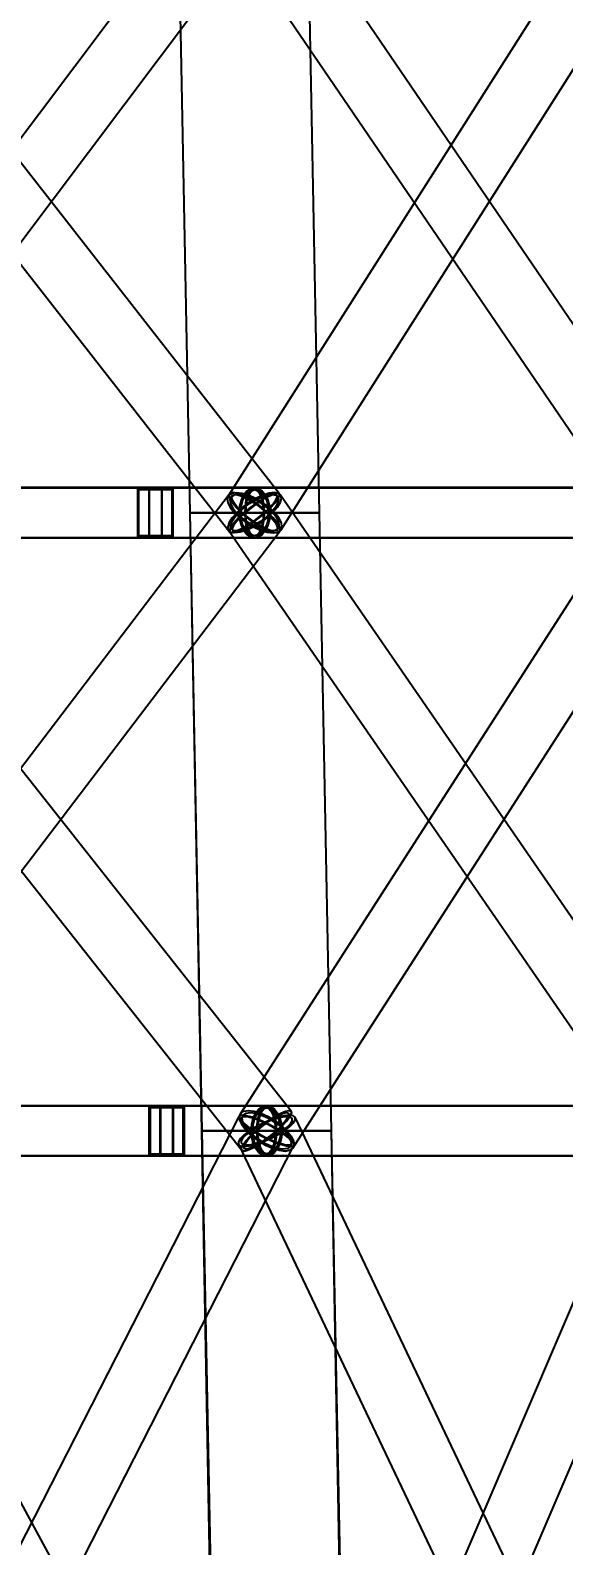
# Model space of a CAD drawing. Header units: millimetres. Extents: x -123812 to 252100, y -3000 to 639000.
# Drawn here: x 6183 to 10503, y 306643 to 318903 of the extents above; entities that cross this region are included whole.
import ezdxf

# ---------------------------------------------------------------- set-up
doc = ezdxf.new("R2010")
doc.units = ezdxf.units.MM
doc.layers.add('D-STR-DIM', color=7, linetype='Continuous', lineweight=13)
doc.layers.add('D-STR-STRC', color=7, linetype='Continuous', lineweight=25)
doc.styles.add('OpenSansCondensed-Light', font='OpenSansCondensed-Light.ttf')
doc.styles.add('TOWER_UNICODE', font='Arial Unicode.ttf')
doc.dimstyles.new('EZDXF', dxfattribs={"dimtxt": 0.25, "dimasz": 0.175, "dimexe": 0.375, "dimexo": 0.125, "dimgap": 0.1, "dimtad": 1, "dimlfac": 100, "dimzin": 12, "dimdsep": 46, "dimtxsty": 'OpenSansCondensed-Light', "dimblk": 'ARCHTICK', "dimcen": 2.5, "dimazin": 3, "dimtfac": 0.5, "dimtmove": 2, "dimatfit": 3})

# ---------------------------------------------------------------- blocks, each defined once
blk = doc.blocks.new('_ARCHTICK')
at = {"color": 0, "linetype": 'BYBLOCK', "const_width": 0.15}
blk.add_lwpolyline([(-0.5, -0.5), (0.5, 0.5)], dxfattribs=at)

msp = doc.modelspace()

# ---------------------------------------------------------------- linework, layer by layer
at = {"layer": 'D-STR-STRC'}
for points in [[(3891, 319843.2), (7800.2, 314843.2), (7816.3, 314837.6), (7844.8, 314843.2), (7884, 314859.4), (7931, 314885.2), (7982.8, 314918.8), (8035.7, 314958), (8086.2, 315000), (8130.8, 315042), (8166.5, 315081.2), (8190.9, 315114.8), (8202.2, 315140.6), (8199.8, 315156.8), (4290.6, 320156.8)], [(4339.8, 314843.2), (8101.5, 319843.2), (8109.9, 319859.4), (8104.2, 319885.2), (8084.7, 319918.8), (8052.8, 319958), (8010.8, 320000), (7961.3, 320042), (7907.9, 320081.2), (7854.1, 320114.8), (7803.7, 320140.6), (7759.9, 320156.8), (7726, 320162.4), (7704.1, 320156.8), (3942.4, 315156.8)], [(7691.4, 319859.4), (11102.3, 314859.4), (11121.3, 314843.2), (11153.4, 314837.6), (11196.4, 314843.2), (11247.4, 314859.4), (11303, 314885.2), (11359.2, 314918.8), (11412.4, 314958), (11458.8, 315000), (11495.4, 315042), (11519.5, 315081.2), (11529.7, 315114.8), (11525.1, 315140.6), (8114.2, 320140.6)], [(10965, 320140.6), (7788.8, 315140.6), (7778.6, 315114.8), (7783.5, 315081.2), (7803.1, 315042), (7836.2, 315000), (7880.4, 314958), (7932.8, 314918.8), (7989.7, 314885.2), (8047.4, 314859.4), (8101.8, 314843.2), (8149.3, 314837.6), (8186.6, 314843.2), (8211.2, 314859.4), (11387.4, 319859.4)], [(4141.1, 314796.8), (8000, 314796.8), (8020.1, 314803.7), (8038.9, 314824), (8055, 314856.3), (8067.3, 314898.4), (8075.1, 314947.4), (8077.8, 315000), (8075.1, 315052.6), (8067.3, 315101.6), (8055, 315143.7), (8038.9, 315176), (8020.1, 315196.3), (8000, 315203.2), (4141.1, 315203.2)], [(4141.1, 314796.8), (8000, 314796.8), (8020.1, 314803.7), (8038.9, 314824), (8055, 314856.3), (8067.3, 314898.4), (8075.1, 314947.4), (8077.8, 315000), (8075.1, 315052.6), (8067.3, 315101.6), (8055, 315143.7), (8038.9, 315176), (8020.1, 315196.3), (8000, 315203.2), (4141.1, 315203.2)], [(11313.7, 315203.2), (8000, 315203.2), (7968, 315196.3), (7938.1, 315176), (7912.5, 315143.7), (7892.9, 315101.6), (7880.5, 315052.6), (7876.3, 315000), (7880.5, 314947.4), (7892.9, 314898.4), (7912.5, 314856.3), (7938.1, 314824), (7968, 314803.7), (8000, 314796.8), (11313.7, 314796.8)], [(11313.7, 315203.2), (8000, 315203.2), (7968, 315196.3), (7938.1, 315176), (7912.5, 315143.7), (7892.9, 315101.6), (7880.5, 315052.6), (7876.3, 315000), (7880.5, 314947.4), (7892.9, 314898.4), (7912.5, 314856.3), (7938.1, 314824), (7968, 314803.7), (8000, 314796.8), (11313.7, 314796.8)], [(3942.2, 314842.1), (7896.9, 309842.1), (7913, 309836.5), (7941.6, 309842.1), (7980.7, 309858.4), (8027.6, 309884.4), (8079.2, 309918.3), (8131.9, 309957.7), (8182.2, 310000), (8226.5, 310042.3), (8262, 310081.7), (8286.1, 310115.6), (8297.3, 310141.6), (8294.7, 310157.9), (4340, 315157.9)], [(4389.6, 309842.1), (8197.9, 314842.1), (8206.3, 314858.4), (8200.7, 314884.4), (8181.3, 314918.3), (8149.7, 314957.7), (8107.8, 315000), (8058.5, 315042.3), (8005.3, 315081.7), (7951.7, 315115.6), (7901.4, 315141.6), (7857.9, 315157.9), (7824, 315163.5), (7802.1, 315157.9), (3993.8, 310157.9)], [(11660.1, 310141.6), (8210.7, 315141.6), (8191.6, 315157.9), (8159.4, 315163.5), (8116.4, 315157.9), (8065.4, 315141.6), (8010, 315115.6), (7953.9, 315081.7), (7900.9, 315042.3), (7854.7, 315000), (7818.4, 314957.7), (7794.4, 314918.3), (7784.5, 314884.4), (7789.3, 314858.4), (11238.7, 309858.4)], [(11103.1, 315141.6), (7887.4, 310141.6), (7877.1, 310115.6), (7881.9, 310081.7), (7901.4, 310042.3), (7934.3, 310000), (7978.3, 309957.7), (8030.5, 309918.3), (8087.3, 309884.4), (8144.8, 309858.4), (8199.2, 309842.1), (8246.6, 309836.5), (8283.9, 309842.1), (8308.5, 309858.4), (11524.3, 314858.4)], [(4190.7, 309796.8), (8095.8, 309796.8), (8115.9, 309803.7), (8134.7, 309824), (8150.8, 309856.3), (8163.2, 309898.4), (8171, 309947.4), (8173.6, 310000), (8171, 310052.6), (8163.2, 310101.6), (8150.8, 310143.7), (8134.7, 310176), (8115.9, 310196.3), (8095.8, 310203.2), (4190.7, 310203.2)], [(4191.7, 309796.8), (8097.9, 309796.8), (8118.1, 309803.7), (8136.8, 309824), (8152.9, 309856.3), (8165.3, 309898.4), (8173, 309947.4), (8175.7, 310000), (8173, 310052.6), (8165.3, 310101.6), (8152.9, 310143.7), (8136.8, 310176), (8118.1, 310196.3), (8097.9, 310203.2), (4191.7, 310203.2)], [(11449.4, 310203.2), (8095.8, 310203.2), (8063.8, 310196.3), (8033.9, 310176), (8008.3, 310143.7), (7988.6, 310101.6), (7976.3, 310052.6), (7972.1, 310000), (7976.3, 309947.4), (7988.6, 309898.4), (8008.3, 309856.3), (8033.9, 309824), (8063.8, 309803.7), (8095.8, 309796.8), (11449.4, 309796.8)], [(11452.6, 310203.2), (8097.9, 310203.2), (8065.9, 310196.3), (8036.1, 310176), (8010.5, 310143.7), (7990.9, 310101.6), (7978.5, 310052.6), (7974.3, 310000), (7978.5, 309947.4), (7990.9, 309898.4), (8010.5, 309856.3), (8036.1, 309824), (8065.9, 309803.7), (8097.9, 309796.8), (11452.6, 309796.8)], [(8470.5, 302621.6), (4414.6, 310121.6), (4400.7, 310125.9), (4372.5, 310121.6), (4332, 310109.1), (4282, 310089), (4225.8, 310063), (4167.3, 310032.6), (4110.4, 310000), (4059.1, 309967.4), (4016.8, 309937), (3986.4, 309911), (3970.1, 309890.9), (3968.8, 309878.4), (8024.7, 302378.4)], [(4489.7, 302390.9), (8323.4, 309890.9), (8315.4, 309911), (8292.5, 309937), (8256.2, 309967.4), (8208.9, 310000), (8153.9, 310032.6), (8095, 310063), (8036.1, 310089), (7981.3, 310109.1), (7934.3, 310121.6), (7898.3, 310125.9), (7875.8, 310121.6), (7868.2, 310109.1), (4034.5, 302609.1)], [(11895.5, 302609.1), (8327.3, 310109.1), (8311.8, 310121.6), (8281.8, 310125.9), (8239.2, 310121.6), (8186.9, 310109.1), (8128.6, 310089), (8068.3, 310063), (8009.9, 310032.6), (7957.5, 310000), (7914.8, 309967.4), (7884.4, 309937), (7868.7, 309911), (7868.5, 309890.9), (11436.7, 302390.9)], [(8461.5, 302390.9), (11676.7, 309890.9), (11685.1, 309911), (11677.5, 309937), (11654.3, 309967.4), (11617.1, 310000), (11568.5, 310032.6), (11511.8, 310063), (11450.8, 310089), (11389.8, 310109.1), (11332.8, 310121.6), (11283.7, 310125.9), (11246, 310121.6), (11222.1, 310109.1), (8006.9, 302609.1)]]:
    msp.add_lwpolyline(points, dxfattribs=at)
for points in [[(7378.1, 320000), (7474.9, 315000), (8525.1, 315000), (8427.4, 320000)], [(7378.1, 320000), (7474.9, 315000), (8525.1, 315000), (8427.4, 320000)], [(-51.8, 314800), (7248.2, 314800), (7248.2, 315200), (-51.8, 315200)], [(-51.8, 314800), (7248.2, 314800), (7248.2, 315200), (-51.8, 315200)], [(7055, 314800), (12606, 314800), (12606, 315200), (7055, 315200)], [(7055, 315200), (7337.8, 315200), (7337.8, 314800), (7055, 314800)], [(7055, 314800), (12606, 314800), (12606, 315200), (7055, 315200)], [(7055, 315200), (7337.8, 315200), (7337.8, 314800), (7055, 314800)], [(7144.7, 315200), (7248.2, 315200), (7248.2, 314800), (7144.7, 314800)], [(7144.7, 315200), (7248.2, 315200), (7248.2, 314800), (7144.7, 314800)], [(8123.7, 315000), (8119.5, 314947.4), (8107.1, 314898.4), (8087.5, 314856.3), (8061.9, 314824), (8032, 314803.7), (8000, 314796.8), (7968, 314803.7), (7938.1, 314824), (7912.5, 314856.3), (7892.9, 314898.4), (7880.5, 314947.4), (7876.3, 315000), (7880.5, 315052.6), (7892.9, 315101.6), (7912.5, 315143.7), (7938.1, 315176), (7968, 315196.3), (8000, 315203.2), (8032, 315196.3), (8061.9, 315176), (8087.5, 315143.7), (8107.1, 315101.6), (8119.5, 315052.6)], [(8123.7, 315000), (8119.5, 314947.4), (8107.1, 314898.4), (8087.5, 314856.3), (8061.9, 314824), (8032, 314803.7), (8000, 314796.8), (7968, 314803.7), (7938.1, 314824), (7912.5, 314856.3), (7892.9, 314898.4), (7880.5, 314947.4), (7876.3, 315000), (7880.5, 315052.6), (7892.9, 315101.6), (7912.5, 315143.7), (7938.1, 315176), (7968, 315196.3), (8000, 315203.2), (8032, 315196.3), (8061.9, 315176), (8087.5, 315143.7), (8107.1, 315101.6), (8119.5, 315052.6)], [(8077.8, 315000), (8075.1, 314947.4), (8067.3, 314898.4), (8055, 314856.3), (8038.9, 314824), (8020.1, 314803.7), (8000, 314796.8), (7979.9, 314803.7), (7961.1, 314824), (7945, 314856.3), (7932.7, 314898.4), (7924.9, 314947.4), (7922.2, 315000), (7924.9, 315052.6), (7932.7, 315101.6), (7945, 315143.7), (7961.1, 315176), (7979.9, 315196.3), (8000, 315203.2), (8020.1, 315196.3), (8038.9, 315176), (8055, 315143.7), (8067.3, 315101.6), (8075.1, 315052.6)], [(8077.8, 315000), (8075.1, 314947.4), (8067.3, 314898.4), (8055, 314856.3), (8038.9, 314824), (8020.1, 314803.7), (8000, 314796.8), (7979.9, 314803.7), (7961.1, 314824), (7945, 314856.3), (7932.7, 314898.4), (7924.9, 314947.4), (7922.2, 315000), (7924.9, 315052.6), (7932.7, 315101.6), (7945, 315143.7), (7961.1, 315176), (7979.9, 315196.3), (8000, 315203.2), (8020.1, 315196.3), (8038.9, 315176), (8055, 315143.7), (8067.3, 315101.6), (8075.1, 315052.6)], [(7063.5, 315188), (7329.4, 315188), (7329.4, 314812), (7063.5, 314812)], [(7063.5, 315188), (7329.4, 315188), (7329.4, 314812), (7063.5, 314812)], [(7147.8, 315188), (7245.1, 315188), (7245.1, 314812), (7147.8, 314812)], [(7147.8, 315188), (7245.1, 315188), (7245.1, 314812), (7147.8, 314812)], [(7836.2, 315000), (7880.4, 314958), (7932.8, 314918.8), (7989.7, 314885.2), (8047.4, 314859.4), (8101.8, 314843.2), (8149.3, 314837.6), (8186.6, 314843.2), (8211.2, 314859.4), (8221.4, 314885.2), (8216.5, 314918.8), (8196.9, 314958), (8163.8, 315000), (8119.6, 315042), (8067.2, 315081.2), (8010.3, 315114.8), (7952.6, 315140.6), (7898.2, 315156.8), (7850.7, 315162.4), (7813.4, 315156.8), (7788.8, 315140.6), (7778.6, 315114.8), (7783.5, 315081.2), (7803.1, 315042)], [(8145.3, 315000), (8099.1, 314957.7), (8046.1, 314918.3), (7990, 314884.4), (7934.6, 314858.4), (7883.6, 314842.1), (7840.6, 314836.5), (7808.4, 314842.1), (7789.3, 314858.4), (7784.5, 314884.4), (7794.4, 314918.3), (7818.4, 314957.7), (7854.7, 315000), (7900.9, 315042.3), (7953.9, 315081.7), (8010, 315115.6), (8065.4, 315141.6), (8116.4, 315157.9), (8159.4, 315163.5), (8191.6, 315157.9), (8210.7, 315141.6), (8215.5, 315115.6), (8205.6, 315081.7), (8181.6, 315042.3)], [(8107.8, 315000), (8149.7, 314957.7), (8181.3, 314918.3), (8200.7, 314884.4), (8206.3, 314858.4), (8197.9, 314842.1), (8176, 314836.5), (8142.1, 314842.1), (8098.6, 314858.4), (8048.3, 314884.4), (7994.7, 314918.3), (7941.5, 314957.7), (7892.2, 315000), (7850.3, 315042.3), (7818.7, 315081.7), (7799.3, 315115.6), (7793.7, 315141.6), (7802.1, 315157.9), (7824, 315163.5), (7857.9, 315157.9), (7901.4, 315141.6), (7951.7, 315115.6), (8005.3, 315081.7), (8058.5, 315042.3)], [(7913.8, 315000), (7869.2, 314958), (7833.5, 314918.8), (7809.1, 314885.2), (7797.8, 314859.4), (7800.2, 314843.2), (7816.3, 314837.6), (7844.8, 314843.2), (7884, 314859.4), (7931, 314885.2), (7982.8, 314918.8), (8035.7, 314958), (8086.2, 315000), (8130.8, 315042), (8166.5, 315081.2), (8190.9, 315114.8), (8202.2, 315140.6), (8199.8, 315156.8), (8183.7, 315162.4), (8155.2, 315156.8), (8116, 315140.6), (8069, 315114.8), (8017.2, 315081.2), (7964.3, 315042)], [(7852.3, 315000), (7892.2, 314962.1), (7939.4, 314926.8), (7990.7, 314896.5), (8042.7, 314873.2), (8091.8, 314858.6), (8134.6, 314853.6), (8168.2, 314858.6), (8190.4, 314873.2), (8199.6, 314896.5), (8195.2, 314926.8), (8177.5, 314962.1), (8147.7, 315000), (8107.8, 315037.9), (8060.6, 315073.2), (8009.3, 315103.5), (7957.3, 315126.8), (7908.2, 315141.4), (7865.4, 315146.4), (7831.8, 315141.4), (7809.6, 315126.8), (7800.4, 315103.5), (7804.8, 315073.2), (7822.5, 315037.9)], [(8131, 315000), (8089.3, 314961.8), (8041.6, 314926.3), (7991, 314895.8), (7941, 314872.3), (7895.1, 314857.6), (7856.3, 314852.6), (7827.3, 314857.6), (7810, 314872.3), (7805.7, 314895.8), (7814.7, 314926.3), (7836.3, 314961.8), (7869, 315000), (7910.7, 315038.2), (7958.4, 315073.7), (8009, 315104.2), (8059, 315127.7), (8104.9, 315142.4), (8143.7, 315147.4), (8172.7, 315142.4), (8190, 315127.7), (8194.3, 315104.2), (8185.3, 315073.7), (8163.7, 315038.2)], [(8097.2, 315000), (8134.9, 314961.8), (8163.5, 314926.3), (8180.9, 314895.8), (8186, 314872.3), (8178.4, 314857.6), (8158.7, 314852.6), (8128.1, 314857.6), (8088.9, 314872.3), (8043.5, 314895.8), (7995.2, 314926.3), (7947.2, 314961.8), (7902.8, 315000), (7865.1, 315038.2), (7836.5, 315073.7), (7819.1, 315104.2), (7814, 315127.7), (7821.6, 315142.4), (7841.3, 315147.4), (7871.9, 315142.4), (7911.1, 315127.7), (7956.5, 315104.2), (8004.8, 315073.7), (8052.8, 315038.2)], [(7922.3, 315000), (7882, 314962.1), (7849.9, 314926.8), (7827.9, 314896.5), (7817.7, 314873.2), (7819.9, 314858.6), (7834.3, 314853.6), (7860.1, 314858.6), (7895.4, 314873.2), (7937.8, 314896.5), (7984.5, 314926.8), (8032.2, 314962.1), (8077.7, 315000), (8118, 315037.9), (8150.1, 315073.2), (8172.1, 315103.5), (8182.3, 315126.8), (8180.1, 315141.4), (8165.7, 315146.4), (8139.9, 315141.4), (8104.6, 315126.8), (8062.2, 315103.5), (8015.5, 315073.2), (7967.8, 315037.9)], [(8114, 315000), (8110.1, 314951.5), (8098.7, 314906.4), (8080.6, 314867.6), (8057, 314837.9), (8029.5, 314819.2), (8000, 314812.8), (7970.5, 314819.2), (7943, 314837.9), (7919.4, 314867.6), (7901.3, 314906.4), (7889.9, 314951.5), (7886, 315000), (7889.9, 315048.5), (7901.3, 315093.6), (7919.4, 315132.4), (7943, 315162.1), (7970.5, 315180.8), (8000, 315187.2), (8029.5, 315180.8), (8057, 315162.1), (8080.6, 315132.4), (8098.7, 315093.6), (8110.1, 315048.5)], [(8114, 315000), (8110.1, 314951.5), (8098.7, 314906.4), (8080.6, 314867.6), (8057, 314837.9), (8029.5, 314819.2), (8000, 314812.8), (7970.5, 314819.2), (7943, 314837.9), (7919.4, 314867.6), (7901.3, 314906.4), (7889.9, 314951.5), (7886, 315000), (7889.9, 315048.5), (7901.3, 315093.6), (7919.4, 315132.4), (7943, 315162.1), (7970.5, 315180.8), (8000, 315187.2), (8029.5, 315180.8), (8057, 315162.1), (8080.6, 315132.4), (8098.7, 315093.6), (8110.1, 315048.5)], [(8071.6, 315000), (8069.2, 314951.5), (8062, 314906.4), (8050.7, 314867.6), (8035.8, 314837.9), (8018.5, 314819.2), (8000, 314812.8), (7981.5, 314819.2), (7964.2, 314837.9), (7949.3, 314867.6), (7938, 314906.4), (7930.8, 314951.5), (7928.4, 315000), (7930.8, 315048.5), (7938, 315093.6), (7949.3, 315132.4), (7964.2, 315162.1), (7981.5, 315180.8), (8000, 315187.2), (8018.5, 315180.8), (8035.8, 315162.1), (8050.7, 315132.4), (8062, 315093.6), (8069.2, 315048.5)], [(8071.6, 315000), (8069.2, 314951.5), (8062, 314906.4), (8050.7, 314867.6), (8035.8, 314837.9), (8018.5, 314819.2), (8000, 314812.8), (7981.5, 314819.2), (7964.2, 314837.9), (7949.3, 314867.6), (7938, 314906.4), (7930.8, 314951.5), (7928.4, 315000), (7930.8, 315048.5), (7938, 315093.6), (7949.3, 315132.4), (7964.2, 315162.1), (7981.5, 315180.8), (8000, 315187.2), (8018.5, 315180.8), (8035.8, 315162.1), (8050.7, 315132.4), (8062, 315093.6), (8069.2, 315048.5)], [(7474.9, 315000), (7572.4, 310000), (8623.5, 310000), (8525.1, 315000)], [(8525.1, 315000), (8507.2, 315000), (8454.8, 315000), (8371.3, 315000), (8262.6, 315000), (8135.9, 315000), (8000, 315000), (7864.1, 315000), (7737.4, 315000), (7628.7, 315000), (7545.2, 315000), (7492.8, 315000), (7474.9, 315000), (7492.8, 315000), (7545.2, 315000), (7628.7, 315000), (7737.4, 315000), (7864.1, 315000), (8000, 315000), (8135.9, 315000), (8262.6, 315000), (8371.3, 315000), (8454.8, 315000), (8507.2, 315000)], [(7474.9, 315000), (7570.2, 310000), (8621.4, 310000), (8525.1, 315000)], [(8525.1, 315000), (8507.2, 315000), (8454.8, 315000), (8371.3, 315000), (8262.6, 315000), (8135.9, 315000), (8000, 315000), (7864.1, 315000), (7737.4, 315000), (7628.7, 315000), (7545.2, 315000), (7492.8, 315000), (7474.9, 315000), (7492.8, 315000), (7545.2, 315000), (7628.7, 315000), (7737.4, 315000), (7864.1, 315000), (8000, 315000), (8135.9, 315000), (8262.6, 315000), (8371.3, 315000), (8454.8, 315000), (8507.2, 315000)], [(-51.8, 309800), (7338.6, 309800), (7338.6, 310200), (-51.8, 310200)], [(-51.7, 309800), (7340.4, 309800), (7340.4, 310200), (-51.7, 310200)], [(7145.3, 309800), (12762.8, 309800), (12762.8, 310200), (7145.3, 310200)], [(7145.3, 310200), (7428.2, 310200), (7428.2, 309800), (7145.3, 309800)], [(7147.3, 309800), (12767, 309800), (12767, 310200), (7147.3, 310200)], [(7147.3, 310200), (7430, 310200), (7430, 309800), (7147.3, 309800)], [(7153.8, 310188), (7419.7, 310188), (7419.7, 309812), (7153.8, 309812)], [(7155.8, 310188), (7421.5, 310188), (7421.5, 309812), (7155.8, 309812)], [(7234.9, 310200), (7338.6, 310200), (7338.6, 309800), (7234.9, 309800)], [(7236.9, 310200), (7340.4, 310200), (7340.4, 309800), (7236.9, 309800)], [(7238, 310188), (7335.5, 310188), (7335.5, 309812), (7238, 309812)], [(7240, 310188), (7337.3, 310188), (7337.3, 309812), (7240, 309812)], [(8219.5, 310000), (8215.3, 309947.4), (8203, 309898.4), (8183.3, 309856.3), (8157.7, 309824), (8127.8, 309803.7), (8095.8, 309796.8), (8063.8, 309803.7), (8033.9, 309824), (8008.3, 309856.3), (7988.6, 309898.4), (7976.3, 309947.4), (7972.1, 310000), (7976.3, 310052.6), (7988.6, 310101.6), (8008.3, 310143.7), (8033.9, 310176), (8063.8, 310196.3), (8095.8, 310203.2), (8127.8, 310196.3), (8157.7, 310176), (8183.3, 310143.7), (8203, 310101.6), (8215.3, 310052.6)], [(8221.6, 310000), (8217.4, 309947.4), (8205, 309898.4), (8185.4, 309856.3), (8159.8, 309824), (8129.9, 309803.7), (8097.9, 309796.8), (8065.9, 309803.7), (8036.1, 309824), (8010.5, 309856.3), (7990.9, 309898.4), (7978.5, 309947.4), (7974.3, 310000), (7978.5, 310052.6), (7990.9, 310101.6), (8010.5, 310143.7), (8036.1, 310176), (8065.9, 310196.3), (8097.9, 310203.2), (8129.9, 310196.3), (8159.8, 310176), (8185.4, 310143.7), (8205, 310101.6), (8217.4, 310052.6)], [(8209.8, 310000), (8205.9, 309951.5), (8194.5, 309906.4), (8176.4, 309867.6), (8152.8, 309837.9), (8125.3, 309819.2), (8095.8, 309812.8), (8066.3, 309819.2), (8038.8, 309837.9), (8015.2, 309867.6), (7997.1, 309906.4), (7985.7, 309951.5), (7981.8, 310000), (7985.7, 310048.5), (7997.1, 310093.6), (8015.2, 310132.4), (8038.8, 310162.1), (8066.3, 310180.8), (8095.8, 310187.2), (8125.3, 310180.8), (8152.8, 310162.1), (8176.4, 310132.4), (8194.5, 310093.6), (8205.9, 310048.5)], [(8211.9, 310000), (8208, 309951.5), (8196.6, 309906.4), (8178.5, 309867.6), (8154.9, 309837.9), (8127.4, 309819.2), (8097.9, 309812.8), (8068.5, 309819.2), (8041, 309837.9), (8017.4, 309867.6), (7999.3, 309906.4), (7987.9, 309951.5), (7984, 310000), (7987.9, 310048.5), (7999.3, 310093.6), (8017.4, 310132.4), (8041, 310162.1), (8068.5, 310180.8), (8097.9, 310187.2), (8127.4, 310180.8), (8154.9, 310162.1), (8178.5, 310132.4), (8196.6, 310093.6), (8208, 310048.5)], [(8173.6, 310000), (8171, 309947.4), (8163.2, 309898.4), (8150.8, 309856.3), (8134.7, 309824), (8115.9, 309803.7), (8095.8, 309796.8), (8075.7, 309803.7), (8056.9, 309824), (8040.8, 309856.3), (8028.4, 309898.4), (8020.6, 309947.4), (8018, 310000), (8020.6, 310052.6), (8028.4, 310101.6), (8040.8, 310143.7), (8056.9, 310176), (8075.7, 310196.3), (8095.8, 310203.2), (8115.9, 310196.3), (8134.7, 310176), (8150.8, 310143.7), (8163.2, 310101.6), (8171, 310052.6)], [(8175.7, 310000), (8173, 309947.4), (8165.3, 309898.4), (8152.9, 309856.3), (8136.8, 309824), (8118.1, 309803.7), (8097.9, 309796.8), (8077.8, 309803.7), (8059.1, 309824), (8043, 309856.3), (8030.6, 309898.4), (8022.9, 309947.4), (8020.2, 310000), (8022.9, 310052.6), (8030.6, 310101.6), (8043, 310143.7), (8059.1, 310176), (8077.8, 310196.3), (8097.9, 310203.2), (8118.1, 310196.3), (8136.8, 310176), (8152.9, 310143.7), (8165.3, 310101.6), (8173, 310052.6)], [(8167.5, 310000), (8165.1, 309951.5), (8157.9, 309906.4), (8146.5, 309867.6), (8131.6, 309837.9), (8114.4, 309819.2), (8095.8, 309812.8), (8077.2, 309819.2), (8060, 309837.9), (8045.1, 309867.6), (8033.7, 309906.4), (8026.6, 309951.5), (8024.1, 310000), (8026.6, 310048.5), (8033.7, 310093.6), (8045.1, 310132.4), (8060, 310162.1), (8077.2, 310180.8), (8095.8, 310187.2), (8114.4, 310180.8), (8131.6, 310162.1), (8146.5, 310132.4), (8157.9, 310093.6), (8165.1, 310048.5)], [(8169.5, 310000), (8167.1, 309951.5), (8160, 309906.4), (8148.6, 309867.6), (8133.7, 309837.9), (8116.5, 309819.2), (8097.9, 309812.8), (8079.4, 309819.2), (8062.1, 309837.9), (8047.3, 309867.6), (8035.9, 309906.4), (8028.8, 309951.5), (8026.3, 310000), (8028.8, 310048.5), (8035.9, 310093.6), (8047.3, 310132.4), (8062.1, 310162.1), (8079.4, 310180.8), (8097.9, 310187.2), (8116.5, 310180.8), (8133.7, 310162.1), (8148.6, 310132.4), (8160, 310093.6), (8167.1, 310048.5)], [(7982.7, 310000), (8037.7, 309967.4), (8096.6, 309937), (8155.5, 309911), (8210.3, 309890.9), (8257.3, 309878.4), (8293.3, 309874.1), (8315.9, 309878.4), (8323.4, 309890.9), (8315.4, 309911), (8292.5, 309937), (8256.2, 309967.4), (8208.9, 310000), (8153.9, 310032.6), (8095, 310063), (8036.1, 310089), (7981.3, 310109.1), (7934.3, 310121.6), (7898.3, 310125.9), (7875.8, 310121.6), (7868.2, 310109.1), (7876.2, 310089), (7899.1, 310063), (7935.4, 310032.6)], [(7957.5, 310000), (7914.8, 309967.4), (7884.4, 309937), (7868.7, 309911), (7868.5, 309890.9), (7884, 309878.4), (7914.1, 309874.1), (7956.7, 309878.4), (8008.9, 309890.9), (8067.2, 309911), (8127.6, 309937), (8186, 309967.4), (8238.3, 310000), (8281.1, 310032.6), (8311.4, 310063), (8327.2, 310089), (8327.3, 310109.1), (8311.8, 310121.6), (8281.8, 310125.9), (8239.2, 310121.6), (8186.9, 310109.1), (8128.6, 310089), (8068.3, 310063), (8009.9, 310032.6)], [(8261.6, 310000), (8294.5, 309957.7), (8314, 309918.3), (8318.8, 309884.4), (8308.5, 309858.4), (8283.9, 309842.1), (8246.6, 309836.5), (8199.2, 309842.1), (8144.8, 309858.4), (8087.3, 309884.4), (8030.5, 309918.3), (7978.3, 309957.7), (7934.3, 310000), (7901.4, 310042.3), (7881.9, 310081.7), (7877.1, 310115.6), (7887.4, 310141.6), (7912, 310157.9), (7949.3, 310163.5), (7996.7, 310157.9), (8051, 310141.6), (8108.6, 310115.6), (8165.4, 310081.7), (8217.6, 310042.3)], [(7993.8, 310000), (8043.4, 309970.6), (8096.5, 309943.2), (8149.6, 309919.7), (8199, 309901.7), (8241.4, 309890.3), (8273.9, 309886.5), (8294.2, 309890.3), (8301, 309901.7), (8293.8, 309919.7), (8273.2, 309943.2), (8240.4, 309970.6), (8197.8, 310000), (8148.2, 310029.4), (8095.1, 310056.8), (8042, 310080.3), (7992.6, 310098.3), (7950.2, 310109.7), (7917.7, 310113.5), (7897.4, 310109.7), (7890.6, 310098.3), (7897.8, 310080.3), (7918.5, 310056.8), (7951.2, 310029.4)], [(7971.4, 310000), (7932.8, 309970.6), (7905.5, 309943.2), (7891.2, 309919.7), (7891.1, 309901.7), (7905.1, 309890.3), (7932.2, 309886.5), (7970.6, 309890.3), (8017.7, 309901.7), (8070.3, 309919.7), (8124.7, 309943.2), (8177.3, 309970.6), (8224.5, 310000), (8263.1, 310029.4), (8290.4, 310056.8), (8304.6, 310080.3), (8304.8, 310098.3), (8290.8, 310109.7), (8263.7, 310113.5), (8225.3, 310109.7), (8178.2, 310098.3), (8125.6, 310080.3), (8071.2, 310056.8), (8018.6, 310029.4)], [(8182.2, 310000), (8131.9, 309957.7), (8079.2, 309918.3), (8027.6, 309884.4), (7980.7, 309858.4), (7941.6, 309842.1), (7913, 309836.5), (7896.9, 309842.1), (7894.3, 309858.4), (7905.5, 309884.4), (7929.6, 309918.3), (7965.1, 309957.7), (8009.4, 310000), (8059.7, 310042.3), (8112.4, 310081.7), (8164, 310115.6), (8210.9, 310141.6), (8250, 310157.9), (8278.6, 310163.5), (8294.7, 310157.9), (8297.3, 310141.6), (8286.1, 310115.6), (8262, 310081.7), (8226.5, 310042.3)], [(8245.5, 310000), (8275.2, 309961.9), (8292.7, 309926.3), (8297.1, 309895.8), (8287.8, 309872.3), (8265.6, 309857.6), (8232, 309852.6), (8189.2, 309857.6), (8140.2, 309872.3), (8088.4, 309895.8), (8037.2, 309926.3), (7990.1, 309961.9), (7950.4, 310000), (7920.7, 310038.1), (7903.1, 310073.7), (7898.8, 310104.2), (7908.1, 310127.7), (7930.3, 310142.4), (7963.9, 310147.4), (8006.7, 310142.4), (8055.7, 310127.7), (8107.5, 310104.2), (8158.7, 310073.7), (8205.8, 310038.1)], [(8173.7, 310000), (8128.4, 309961.9), (8080.8, 309926.3), (8034.3, 309895.8), (7992, 309872.3), (7956.8, 309857.6), (7931, 309852.6), (7916.5, 309857.6), (7914.1, 309872.3), (7924.2, 309895.8), (7946, 309926.3), (7977.9, 309961.9), (8017.9, 310000), (8063.2, 310038.1), (8110.8, 310073.7), (8157.3, 310104.2), (8199.6, 310127.7), (8234.8, 310142.4), (8260.6, 310147.4), (8275.2, 310142.4), (8277.5, 310127.7), (8267.4, 310104.2), (8245.6, 310073.7), (8213.7, 310038.1)], [(7570.2, 310000), (7707.9, 302500), (8760.5, 302500), (8621.4, 310000)], [(8621.4, 310000), (8603.5, 310000), (8551, 310000), (8467.4, 310000), (8358.6, 310000), (8231.8, 310000), (8095.8, 310000), (7959.8, 310000), (7833, 310000), (7724.2, 310000), (7640.6, 310000), (7588.1, 310000), (7570.2, 310000), (7588.1, 310000), (7640.6, 310000), (7724.2, 310000), (7833, 310000), (7959.8, 310000), (8095.8, 310000), (8231.8, 310000), (8358.6, 310000), (8467.4, 310000), (8551, 310000), (8603.5, 310000)], [(7572.4, 310000), (7721.3, 302500), (8773.8, 302500), (8623.5, 310000)], [(8623.5, 310000), (8605.6, 310000), (8553.1, 310000), (8469.6, 310000), (8360.7, 310000), (8234, 310000), (8097.9, 310000), (7961.9, 310000), (7835.2, 310000), (7726.3, 310000), (7642.8, 310000), (7590.3, 310000), (7572.4, 310000), (7590.3, 310000), (7642.8, 310000), (7726.3, 310000), (7835.2, 310000), (7961.9, 310000), (8097.9, 310000), (8234, 310000), (8360.7, 310000), (8469.6, 310000), (8553.1, 310000), (8605.6, 310000)]]:
    msp.add_lwpolyline(points, close=True, dxfattribs=at)

# ---------------------------------------------------------------- dimensions: what is measured, and where the dimension line sits
at = {"layer": 'D-STR-DIM'}
for base, p2 in [((187000, 0), (0, 450000)), ((250000, 0), (0, 375000)), ((124000, 0), (0, 350000))]:
    msp.add_linear_dim(base=base, p1=(0, 0), p2=p2, angle=90, dimstyle='EZDXF', override={"dimtxt": 8400, "dimasz": 3750, "dimexe": 2100, "dimexo": 1800, "dimgap": 2100, "dimtad": 1, "dimdec": 0, "dimlfac": 1, "dimlunit": 2, "dimtxsty": 'TOWER_UNICODE', "dimclrd": 7, "dimclre": 7, "dimclrt": 7}, dxfattribs=at).render()

doc.saveas('drawing.dxf')
